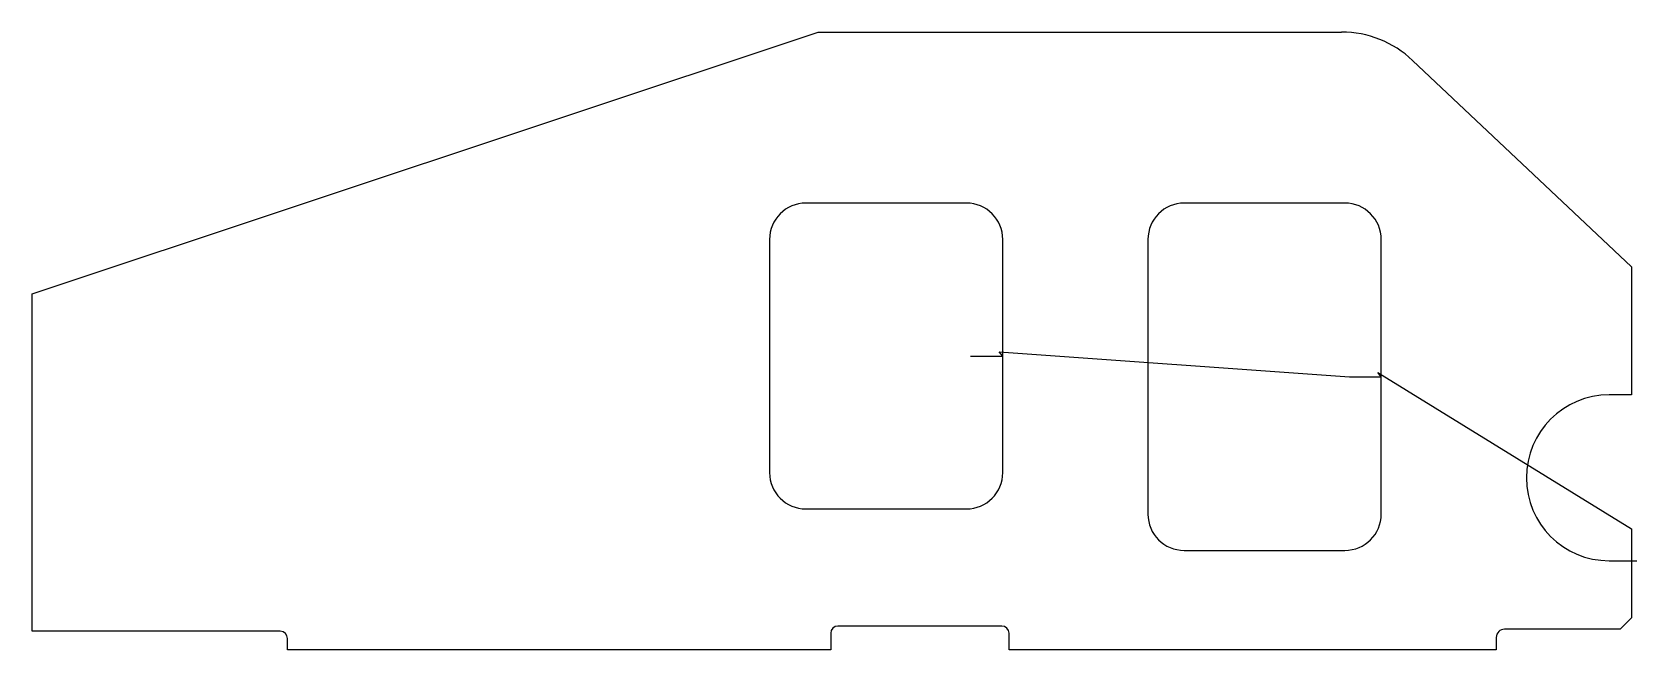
# Model space of a CAD drawing. Header units: metres. Extents: x 19 to 1567, y 666 to 1262.
import ezdxf

# ---------------------------------------------------------------- set-up
doc = ezdxf.new("R2010")
doc.units = ezdxf.units.M

msp = doc.modelspace()

# ---------------------------------------------------------------- linework, layer by layer
at = {"layer": 'TOOL_0'}
for p, q in [((19.003, 1009.089), (777.278, 1261.501)), ((777.278, 1261.501), (1282.116, 1261.501)), ((1350.741, 1234.237), (1561.803, 1035.105)), ((920.404, 1096.501), (765.404, 1096.501)), ((1285.403, 1096.501), (1130.403, 1096.501)), ((730.404, 1061.501), (730.404, 836.501)), ((955.404, 949.001), (955.404, 1061.501)), ((1095.403, 1061.501), (1095.403, 796.501)), ((1320.403, 929.001), (1320.403, 1061.501)), ((1561.803, 1035.105), (1561.803, 911.501)), ((19.003, 683.501), (19.003, 1009.089)), ((924.197, 949.001), (955.404, 949.001)), ((955.404, 949.001), (951.98, 953.148)), ((951.98, 953.148), (1289.867, 929.001)), ((955.404, 836.501), (955.404, 949.001)), ((1289.867, 929.001), (1320.403, 929.001)), ((1320.403, 929.001), (1317.201, 933.098)), ((1317.201, 933.098), (1561.803, 782.266)), ((1320.403, 796.501), (1320.403, 929.001)), ((1561.803, 911.501), (1540.403, 911.501)), ((765.404, 801.501), (920.404, 801.501)), ((1561.803, 782.266), (1561.803, 751.501)), ((1130.403, 761.501), (1285.403, 761.501)), ((1540.403, 751.501), (1561.803, 751.501)), ((1561.803, 751.501), (1561.803, 696.487)), ((1561.803, 751.501), (1567.063, 751.501)), ((258.403, 683.501), (19.003, 683.501)), ((789.403, 681.501), (789.403, 665.501)), ((954.403, 688.501), (796.403, 688.501)), ((961.403, 665.501), (961.403, 681.501)), ((1550.817, 685.501), (1439.403, 685.501)), ((1561.803, 696.487), (1550.817, 685.501)), ((265.403, 665.501), (265.403, 676.501)), ((1431.403, 677.501), (1431.403, 665.501)), ((789.403, 665.501), (265.403, 665.501)), ((1431.403, 665.501), (961.403, 665.501))]:
    msp.add_line(p, q, dxfattribs=at)
for centre, radius, start, end in [((1282.116, 1161.501), 100, 46.665782, 90), ((765.404, 1061.501), 35, 90, 180), ((920.404, 1061.501), 35, 0, 90), ((1130.403, 1061.501), 35, 90, 180), ((1285.403, 1061.501), 35, 0, 90), ((1540.403, 831.501), 80, 90, 270), ((765.404, 836.501), 35, 180, 270), ((920.404, 836.501), 35, 270, 0), ((1130.403, 796.501), 35, 180, 270), ((1285.403, 796.501), 35, 270, 0), ((258.403, 676.501), 7, 0, 90), ((796.403, 681.501), 7, 90, 180), ((954.403, 681.501), 7, 0, 90), ((1439.403, 677.501), 8, 90, 180)]:
    msp.add_arc(centre, radius, start, end, dxfattribs=at)

doc.saveas('drawing.dxf')
